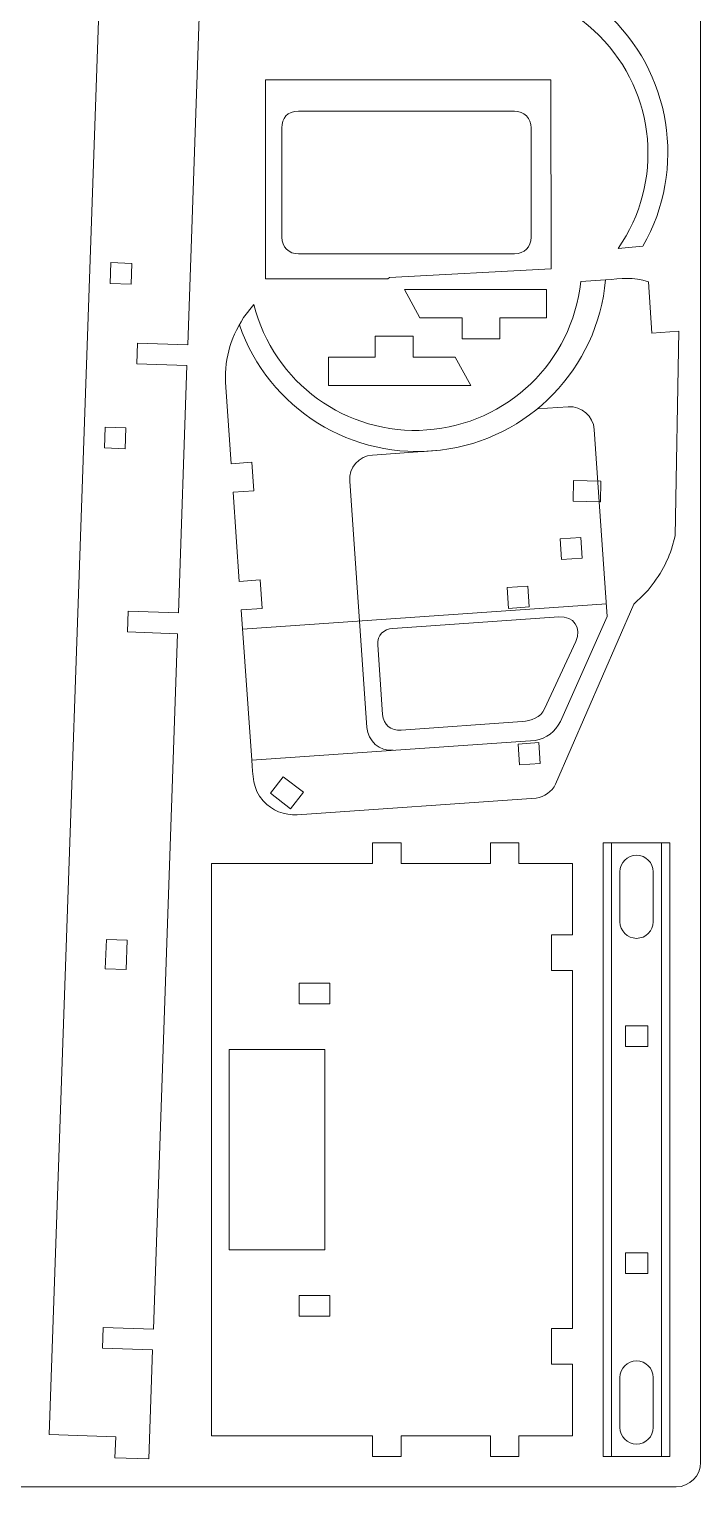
# Model space of a CAD drawing. Header units: centimetres. Extents: x -47.2 to 47.8, y -16.6 to 12.4.
# Drawn here: x -36.46 to -28.31, y -16.6 to 1.28 of the extents above; entities that cross this region are included whole.
import ezdxf

# ---------------------------------------------------------------- set-up
doc = ezdxf.new("R2010")
doc.units = ezdxf.units.CM
doc.header["$MEASUREMENT"] = 0
doc.layers.add('Camada 1', color=7, linetype='Continuous')

msp = doc.modelspace()

# ---------------------------------------------------------------- linework, layer by layer
at = {"layer": 'Camada 1', "color": 6, "lineweight": 9}
msp.add_open_spline([(-46.9276, 12.40298), (-46.9276, 12.40298), (-28.5276, 12.40298), (-28.5276, 12.40298), (-28.5276, 12.40298), (-28.3626, 12.40298), (-28.2276, 12.26798), (-28.2276, 12.10298), (-28.2276, 12.10298), (-28.2276, 12.10298), (-28.2276, -16.29702), (-28.2276, -16.29702), (-28.2276, -16.29702), (-28.2276, -16.46202), (-28.3626, -16.59702), (-28.5276, -16.59702), (-28.5276, -16.59702), (-28.5276, -16.59702), (-46.9276, -16.59702), (-46.9276, -16.59702), (-46.9276, -16.59702), (-47.0926, -16.59702), (-47.2276, -16.46202), (-47.2276, -16.29702), (-47.2276, -16.29702), (-47.2276, -16.29702), (-47.2276, 12.10298), (-47.2276, 12.10298), (-47.2276, 12.10298), (-47.2276, 12.26798), (-47.0926, 12.40298), (-46.9276, 12.40298)], degree=3, knots=[0, 0, 0, 0, 0.11111111, 0.11111111, 0.11111111, 0.11111111, 0.22222222, 0.22222222, 0.22222222, 0.22222222, 0.33333333, 0.33333333, 0.33333333, 0.33333333, 0.44444444, 0.44444444, 0.44444444, 0.44444444, 0.55555556, 0.55555556, 0.55555556, 0.55555556, 0.66666667, 0.66666667, 0.66666667, 0.66666667, 0.77777778, 0.77777778, 0.77777778, 0.77777778, 1, 1, 1, 1], dxfattribs=at)
at = {"layer": 'Camada 1', "color": 250, "lineweight": 9}
for points, knots in [([(-34.48496, 5.2506), (-34.48496, 5.2506), (-34.4102, 5.85392), (-34.4102, 5.85392), (-34.4102, 5.85392), (-34.4102, 5.85392), (-34.67651, 5.88403), (-34.67651, 5.88403), (-34.67651, 5.88403), (-34.67651, 5.88403), (-35.4918, 4.81414), (-35.4918, 4.81414), (-35.4918, 4.81414), (-35.4918, 4.81414), (-35.6998, 4.82141), (-35.6998, 4.82141), (-35.6998, 4.82141), (-35.6998, 4.82141), (-35.71315, 4.43913), (-35.71315, 4.43913), (-35.71315, 4.43913), (-35.71315, 4.43913), (-35.92117, 4.44639), (-35.92117, 4.44639), (-35.92117, 4.44639), (-35.92117, 4.44639), (-35.93452, 4.06412), (-35.93452, 4.06412), (-35.93452, 4.06412), (-35.93452, 4.06412), (-36.14253, 4.07138), (-36.14253, 4.07138), (-36.14253, 4.07138), (-36.14253, 4.07138), (-36.15588, 3.68911), (-36.15588, 3.68911), (-36.15588, 3.68911), (-36.15588, 3.68911), (-36.36388, 3.69638), (-36.36388, 3.69638), (-36.36388, 3.69638), (-36.36388, 3.69638), (-36.37723, 3.3141), (-36.37723, 3.3141), (-36.37723, 3.3141), (-36.37723, 3.3141), (-35.15396, 3.27137), (-35.15396, 3.27137), (-35.15396, 3.27137), (-35.15396, 3.27137), (-35.16286, 3.01653), (-35.16286, 3.01653), (-35.16286, 3.01653), (-35.16286, 3.01653), (-36.38613, 3.05924), (-36.38613, 3.05924), (-36.38613, 3.05924), (-36.38613, 3.05924), (-36.39681, 2.75342), (-36.39681, 2.75342), (-36.39681, 2.75342), (-36.39681, 2.75342), (-36.1888, 2.74616), (-36.1888, 2.74616), (-36.1888, 2.74616), (-36.1888, 2.74616), (-36.19948, 2.44033), (-36.19948, 2.44033), (-36.19948, 2.44033), (-36.19948, 2.44033), (-35.99146, 2.43307), (-35.99146, 2.43307), (-35.99146, 2.43307), (-35.99146, 2.43307), (-36.00214, 2.12725), (-36.00214, 2.12725), (-36.00214, 2.12725), (-36.00214, 2.12725), (-35.79413, 2.11998), (-35.79413, 2.11998), (-35.79413, 2.11998), (-35.79413, 2.11998), (-35.81549, 1.50834), (-35.81549, 1.50834), (-35.81549, 1.50834), (-35.81549, 1.50834), (-35.60747, 1.50108), (-35.60747, 1.50108), (-35.60747, 1.50108), (-35.60747, 1.50108), (-36.21699, -15.95605), (-36.21699, -15.95605), (-36.21699, -15.95605), (-36.21699, -15.95605), (-35.40148, -15.98452), (-35.40148, -15.98452), (-35.40148, -15.98452), (-35.40148, -15.98452), (-35.41038, -16.23937), (-35.41038, -16.23937), (-35.41038, -16.23937), (-35.41038, -16.23937), (-34.99551, -16.25385), (-34.99551, -16.25385), (-34.99551, -16.25385), (-34.99551, -16.25385), (-34.94889, -14.91843), (-34.94889, -14.91843), (-34.94889, -14.91843), (-34.94889, -14.91843), (-35.56525, -14.89691), (-35.56525, -14.89691), (-35.56525, -14.89691), (-35.56525, -14.89691), (-35.55635, -14.64206), (-35.55635, -14.64206), (-35.55635, -14.64206), (-35.55635, -14.64206), (-34.93999, -14.66357), (-34.93999, -14.66357), (-34.93999, -14.66357), (-34.93999, -14.66357), (-34.64215, -6.13352), (-34.64215, -6.13352), (-34.64215, -6.13352), (-34.64215, -6.13352), (-35.25853, -6.11201), (-35.25853, -6.11201), (-35.25853, -6.11201), (-35.25853, -6.11201), (-35.24963, -5.85715), (-35.24963, -5.85715), (-35.24963, -5.85715), (-35.24963, -5.85715), (-34.63326, -5.87866), (-34.63326, -5.87866), (-34.63326, -5.87866), (-34.63326, -5.87866), (-34.52732, -2.84424), (-34.52732, -2.84424), (-34.52732, -2.84424), (-34.52732, -2.84424), (-35.14368, -2.82272), (-35.14368, -2.82272), (-35.14368, -2.82272), (-35.14368, -2.82272), (-35.13478, -2.56787), (-35.13478, -2.56787), (-35.13478, -2.56787), (-35.13478, -2.56787), (-34.51842, -2.58939), (-34.51842, -2.58939), (-34.51842, -2.58939), (-34.51842, -2.58939), (-34.36954, 1.67403), (-34.36954, 1.67403), (-34.36954, 1.67403), (-34.36954, 1.67403), (-34.1147, 1.66513), (-34.1147, 1.66513), (-34.1147, 1.66513), (-34.1147, 1.66513), (-34.1058, 1.91999), (-34.1058, 1.91999), (-34.1058, 1.91999), (-34.1058, 1.91999), (-34.36065, 1.92889), (-34.36065, 1.92889), (-34.36065, 1.92889), (-34.36065, 1.92889), (-34.28018, 4.23379), (-34.28018, 4.23379), (-34.28018, 4.23379), (-34.28018, 4.23379), (-34.23189, 5.2193), (-34.23189, 5.2193), (-34.23189, 5.2193), (-34.23189, 5.2193), (-34.48496, 5.2506), (-34.48496, 5.2506)], [0, 0, 0, 0, 0.02173913, 0.02173913, 0.02173913, 0.02173913, 0.04347826, 0.04347826, 0.04347826, 0.04347826, 0.06521739, 0.06521739, 0.06521739, 0.06521739, 0.08695652, 0.08695652, 0.08695652, 0.08695652, 0.10869565, 0.10869565, 0.10869565, 0.10869565, 0.13043478, 0.13043478, 0.13043478, 0.13043478, 0.15217391, 0.15217391, 0.15217391, 0.15217391, 0.17391304, 0.17391304, 0.17391304, 0.17391304, 0.19565217, 0.19565217, 0.19565217, 0.19565217, 0.2173913, 0.2173913, 0.2173913, 0.2173913, 0.23913043, 0.23913043, 0.23913043, 0.23913043, 0.26086957, 0.26086957, 0.26086957, 0.26086957, 0.2826087, 0.2826087, 0.2826087, 0.2826087, 0.30434783, 0.30434783, 0.30434783, 0.30434783, 0.32608696, 0.32608696, 0.32608696, 0.32608696, 0.34782609, 0.34782609, 0.34782609, 0.34782609, 0.36956522, 0.36956522, 0.36956522, 0.36956522, 0.39130435, 0.39130435, 0.39130435, 0.39130435, 0.41304348, 0.41304348, 0.41304348, 0.41304348, 0.43478261, 0.43478261, 0.43478261, 0.43478261, 0.45652174, 0.45652174, 0.45652174, 0.45652174, 0.47826087, 0.47826087, 0.47826087, 0.47826087, 0.5, 0.5, 0.5, 0.5, 0.52173913, 0.52173913, 0.52173913, 0.52173913, 0.54347826, 0.54347826, 0.54347826, 0.54347826, 0.56521739, 0.56521739, 0.56521739, 0.56521739, 0.58695652, 0.58695652, 0.58695652, 0.58695652, 0.60869565, 0.60869565, 0.60869565, 0.60869565, 0.63043478, 0.63043478, 0.63043478, 0.63043478, 0.65217391, 0.65217391, 0.65217391, 0.65217391, 0.67391304, 0.67391304, 0.67391304, 0.67391304, 0.69565217, 0.69565217, 0.69565217, 0.69565217, 0.7173913, 0.7173913, 0.7173913, 0.7173913, 0.73913043, 0.73913043, 0.73913043, 0.73913043, 0.76086957, 0.76086957, 0.76086957, 0.76086957, 0.7826087, 0.7826087, 0.7826087, 0.7826087, 0.80434783, 0.80434783, 0.80434783, 0.80434783, 0.82608696, 0.82608696, 0.82608696, 0.82608696, 0.84782609, 0.84782609, 0.84782609, 0.84782609, 0.86956522, 0.86956522, 0.86956522, 0.86956522, 0.89130435, 0.89130435, 0.89130435, 0.89130435, 0.91304348, 0.91304348, 0.91304348, 0.91304348, 0.93478261, 0.93478261, 0.93478261, 0.93478261, 0.95652174, 0.95652174, 0.95652174, 0.95652174, 1, 1, 1, 1]), ([(-32.0821, 1.43251), (-31.27081, 1.9984), (-30.17053, 1.90114), (-29.4711, 1.2017), (-29.4711, 1.2017), (-28.77167, 0.50227), (-28.6744, -0.59801), (-29.24029, -1.4093), (-29.24029, -1.4093), (-29.24029, -1.4093), (-28.93575, -1.37939), (-28.93575, -1.37939), (-28.93575, -1.37939), (-28.39389, -0.43358), (-28.58528, 0.76209), (-29.39527, 1.49153), (-29.39527, 1.49153), (-30.20526, 2.22097), (-31.41439, 2.2865), (-32.29848, 1.64889), (-32.29848, 1.64889), (-32.29848, 1.64889), (-32.0821, 1.43251), (-32.0821, 1.43251)], [0, 0, 0, 0, 0.14285714, 0.14285714, 0.14285714, 0.14285714, 0.28571429, 0.28571429, 0.28571429, 0.28571429, 0.42857143, 0.42857143, 0.42857143, 0.42857143, 0.57142857, 0.57142857, 0.57142857, 0.57142857, 0.71428571, 0.71428571, 0.71428571, 0.71428571, 1, 1, 1, 1]), ([(-33.56475, -1.78156), (-33.56475, -1.78156), (-33.56474, 0.65902), (-33.56474, 0.65902), (-33.56474, 0.65902), (-33.56474, 0.65902), (-30.06449, 0.659), (-30.06449, 0.659), (-30.06449, 0.659), (-30.06449, 0.659), (-30.06152, -1.65672), (-30.06152, -1.65672), (-30.06152, -1.65672), (-30.06152, -1.65672), (-32.04233, -1.76594), (-32.04233, -1.76594), (-32.04233, -1.76594), (-32.04233, -1.76594), (-32.06599, -1.7815), (-32.06599, -1.7815), (-32.06599, -1.7815), (-32.06599, -1.7815), (-33.56475, -1.78156), (-33.56475, -1.78156)], [0, 0, 0, 0, 0.14285714, 0.14285714, 0.14285714, 0.14285714, 0.28571429, 0.28571429, 0.28571429, 0.28571429, 0.42857143, 0.42857143, 0.42857143, 0.42857143, 0.57142857, 0.57142857, 0.57142857, 0.57142857, 0.71428571, 0.71428571, 0.71428571, 0.71428571, 1, 1, 1, 1]), ([(-33.8328, -2.25654), (-34.00746, -2.52991), (-34.07181, -2.78648), (-34.05224, -3.10984), (-34.05224, -3.10984), (-34.05224, -3.10984), (-33.98658, -4.04886), (-33.98658, -4.04886), (-33.98658, -4.04886), (-33.98658, -4.04886), (-33.73219, -4.03108), (-33.73219, -4.03108), (-33.73219, -4.03108), (-33.73219, -4.03108), (-33.70775, -4.38066), (-33.70775, -4.38066), (-33.70775, -4.38066), (-33.70775, -4.38066), (-33.96214, -4.39845), (-33.96214, -4.39845), (-33.96214, -4.39845), (-33.96214, -4.39845), (-33.8857, -5.49156), (-33.8857, -5.49156), (-33.8857, -5.49156), (-33.8857, -5.49156), (-33.63131, -5.47376), (-33.63131, -5.47376), (-33.63131, -5.47376), (-33.63131, -5.47376), (-33.60686, -5.82336), (-33.60686, -5.82336), (-33.60686, -5.82336), (-33.60686, -5.82336), (-33.86125, -5.84115), (-33.86125, -5.84115), (-33.86125, -5.84115), (-33.86125, -5.84115), (-33.73236, -7.6842), (-33.73236, -7.6842), (-33.73236, -7.6842), (-33.71903, -7.87493), (-33.72719, -8.03053), (-33.5918, -8.18359), (-33.5918, -8.18359), (-33.48417, -8.30525), (-33.33537, -8.36038), (-33.17424, -8.35441), (-33.17424, -8.35441), (-33.17424, -8.35441), (-30.24636, -8.14967), (-30.24636, -8.14967), (-30.24636, -8.14967), (-30.14368, -8.1368), (-30.05216, -8.07202), (-30.00587, -7.97947), (-30.00587, -7.97947), (-30.00587, -7.97947), (-29.04871, -5.77043), (-29.04871, -5.77043), (-29.04871, -5.77043), (-29.04871, -5.77043), (-28.92688, -5.65749), (-28.92688, -5.65749), (-28.92688, -5.65749), (-28.78037, -5.50581), (-28.65124, -5.2942), (-28.58335, -5.09454), (-28.58335, -5.09454), (-28.58335, -5.09454), (-28.53861, -4.93455), (-28.53861, -4.93455), (-28.53861, -4.93455), (-28.53861, -4.93455), (-28.4939, -2.42373), (-28.4939, -2.42373), (-28.4939, -2.42373), (-28.4939, -2.42373), (-28.82428, -2.44683), (-28.82428, -2.44683), (-28.82428, -2.44683), (-28.82428, -2.44683), (-28.86815, -1.81938), (-28.86815, -1.81938), (-28.86815, -1.81938), (-29.05456, -1.7508), (-29.1998, -1.78054), (-29.39323, -1.79407), (-29.39323, -1.79407), (-29.39323, -1.79407), (-29.69849, -1.81542), (-29.69849, -1.81542), (-29.69849, -1.81542), (-29.80367, -2.79897), (-30.59891, -3.56554), (-31.58565, -3.63454), (-31.58565, -3.63454), (-32.5724, -3.70354), (-33.4666, -3.05509), (-33.70762, -2.09576), (-33.70762, -2.09576), (-33.70762, -2.09576), (-33.8328, -2.25654), (-33.8328, -2.25654)], [0, 0, 0, 0, 0.03703704, 0.03703704, 0.03703704, 0.03703704, 0.07407407, 0.07407407, 0.07407407, 0.07407407, 0.11111111, 0.11111111, 0.11111111, 0.11111111, 0.14814815, 0.14814815, 0.14814815, 0.14814815, 0.18518519, 0.18518519, 0.18518519, 0.18518519, 0.22222222, 0.22222222, 0.22222222, 0.22222222, 0.25925926, 0.25925926, 0.25925926, 0.25925926, 0.2962963, 0.2962963, 0.2962963, 0.2962963, 0.33333333, 0.33333333, 0.33333333, 0.33333333, 0.37037037, 0.37037037, 0.37037037, 0.37037037, 0.40740741, 0.40740741, 0.40740741, 0.40740741, 0.44444444, 0.44444444, 0.44444444, 0.44444444, 0.48148148, 0.48148148, 0.48148148, 0.48148148, 0.51851852, 0.51851852, 0.51851852, 0.51851852, 0.55555556, 0.55555556, 0.55555556, 0.55555556, 0.59259259, 0.59259259, 0.59259259, 0.59259259, 0.62962963, 0.62962963, 0.62962963, 0.62962963, 0.66666667, 0.66666667, 0.66666667, 0.66666667, 0.7037037, 0.7037037, 0.7037037, 0.7037037, 0.74074074, 0.74074074, 0.74074074, 0.74074074, 0.77777778, 0.77777778, 0.77777778, 0.77777778, 0.81481481, 0.81481481, 0.81481481, 0.81481481, 0.85185185, 0.85185185, 0.85185185, 0.85185185, 0.88888889, 0.88888889, 0.88888889, 0.88888889, 0.92592593, 0.92592593, 0.92592593, 0.92592593, 1, 1, 1, 1]), ([(-30.68946, -2.26074), (-30.68946, -2.26074), (-30.11604, -2.26074), (-30.11604, -2.26074), (-30.11604, -2.26074), (-30.11604, -2.26074), (-30.11605, -1.9135), (-30.11605, -1.9135), (-30.11605, -1.9135), (-30.11605, -1.9135), (-31.85993, -1.9135), (-31.85993, -1.9135), (-31.85993, -1.9135), (-31.85993, -1.9135), (-31.6709, -2.25788), (-31.6709, -2.25788), (-31.6709, -2.25788), (-31.6709, -2.25788), (-31.6709, -2.26075), (-31.6709, -2.26075), (-31.6709, -2.26075), (-31.6709, -2.26075), (-31.15262, -2.26074), (-31.15262, -2.26074), (-31.15262, -2.26074), (-31.15262, -2.26074), (-31.15262, -2.51575), (-31.15262, -2.51575), (-31.15262, -2.51575), (-31.15262, -2.51575), (-30.68946, -2.51575), (-30.68946, -2.51575), (-30.68946, -2.51575), (-30.68946, -2.51575), (-30.68946, -2.26074), (-30.68946, -2.26074)], [0, 0, 0, 0, 0.1, 0.1, 0.1, 0.1, 0.2, 0.2, 0.2, 0.2, 0.3, 0.3, 0.3, 0.3, 0.4, 0.4, 0.4, 0.4, 0.5, 0.5, 0.5, 0.5, 0.6, 0.6, 0.6, 0.6, 0.7, 0.7, 0.7, 0.7, 0.8, 0.8, 0.8, 0.8, 1, 1, 1, 1]), ([(-32.21785, -2.74001), (-32.21785, -2.74001), (-32.79127, -2.74001), (-32.79127, -2.74001), (-32.79127, -2.74001), (-32.79127, -2.74001), (-32.79126, -3.08725), (-32.79126, -3.08725), (-32.79126, -3.08725), (-32.79126, -3.08725), (-31.04738, -3.08725), (-31.04738, -3.08725), (-31.04738, -3.08725), (-31.04738, -3.08725), (-31.23641, -2.74287), (-31.23641, -2.74287), (-31.23641, -2.74287), (-31.23641, -2.74287), (-31.23641, -2.74), (-31.23641, -2.74), (-31.23641, -2.74), (-31.23641, -2.74), (-31.75469, -2.74001), (-31.75469, -2.74001), (-31.75469, -2.74001), (-31.75469, -2.74001), (-31.75469, -2.485), (-31.75469, -2.485), (-31.75469, -2.485), (-31.75469, -2.485), (-32.21785, -2.485), (-32.21785, -2.485), (-32.21785, -2.485), (-32.21785, -2.485), (-32.21785, -2.74001), (-32.21785, -2.74001)], [0, 0, 0, 0, 0.1, 0.1, 0.1, 0.1, 0.2, 0.2, 0.2, 0.2, 0.3, 0.3, 0.3, 0.3, 0.4, 0.4, 0.4, 0.4, 0.5, 0.5, 0.5, 0.5, 0.6, 0.6, 0.6, 0.6, 0.7, 0.7, 0.7, 0.7, 0.8, 0.8, 0.8, 0.8, 1, 1, 1, 1]), ([(-30.05468, -10.26408), (-30.05468, -10.26408), (-29.79967, -10.26408), (-29.79967, -10.26408), (-29.79967, -10.26408), (-29.79967, -10.26408), (-29.79967, -14.65378), (-29.79967, -14.65378), (-29.79967, -14.65378), (-29.79967, -14.65378), (-30.05468, -14.65378), (-30.05468, -14.65378), (-30.05468, -14.65378), (-30.05468, -14.65378), (-30.05468, -15.09276), (-30.05468, -15.09276), (-30.05468, -15.09276), (-30.05468, -15.09276), (-29.79967, -15.09276), (-29.79967, -15.09276), (-29.79967, -15.09276), (-29.79967, -15.09276), (-29.79967, -15.9707), (-29.79967, -15.9707), (-29.79967, -15.9707), (-29.79967, -15.9707), (-30.45613, -15.9707), (-30.45613, -15.9707), (-30.45613, -15.9707), (-30.45613, -15.9707), (-30.45613, -16.22571), (-30.45613, -16.22571), (-30.45613, -16.22571), (-30.45613, -16.22571), (-30.80658, -16.22571), (-30.80658, -16.22571), (-30.80658, -16.22571), (-30.80658, -16.22571), (-30.80658, -15.9707), (-30.80658, -15.9707), (-30.80658, -15.9707), (-30.80658, -15.9707), (-31.90235, -15.9707), (-31.90235, -15.9707), (-31.90235, -15.9707), (-31.90235, -15.9707), (-31.90235, -16.22571), (-31.90235, -16.22571), (-31.90235, -16.22571), (-31.90235, -16.22571), (-32.25279, -16.22571), (-32.25279, -16.22571), (-32.25279, -16.22571), (-32.25279, -16.22571), (-32.25279, -15.9707), (-32.25279, -15.9707), (-32.25279, -15.9707), (-32.25279, -15.9707), (-34.22661, -15.9707), (-34.22661, -15.9707), (-34.22661, -15.9707), (-34.22661, -15.9707), (-34.22661, -8.95185), (-34.22661, -8.95185), (-34.22661, -8.95185), (-34.22661, -8.95185), (-32.25279, -8.95185), (-32.25279, -8.95185), (-32.25279, -8.95185), (-32.25279, -8.95185), (-32.25279, -8.69684), (-32.25279, -8.69684), (-32.25279, -8.69684), (-32.25279, -8.69684), (-31.90235, -8.69684), (-31.90235, -8.69684), (-31.90235, -8.69684), (-31.90235, -8.69684), (-31.90235, -8.95185), (-31.90235, -8.95185), (-31.90235, -8.95185), (-31.90235, -8.95185), (-30.80658, -8.95185), (-30.80658, -8.95185), (-30.80658, -8.95185), (-30.80658, -8.95185), (-30.80658, -8.69684), (-30.80658, -8.69684), (-30.80658, -8.69684), (-30.80658, -8.69684), (-30.45613, -8.69684), (-30.45613, -8.69684), (-30.45613, -8.69684), (-30.45613, -8.69684), (-30.45613, -8.95185), (-30.45613, -8.95185), (-30.45613, -8.95185), (-30.45613, -8.95185), (-29.79967, -8.95185), (-29.79967, -8.95185), (-29.79967, -8.95185), (-29.79967, -8.95185), (-29.79967, -9.82511), (-29.79967, -9.82511), (-29.79967, -9.82511), (-29.79967, -9.82511), (-30.05468, -9.82511), (-30.05468, -9.82511), (-30.05468, -9.82511), (-30.05468, -9.82511), (-30.05468, -10.26408), (-30.05468, -10.26408)], [0, 0, 0, 0, 0.03448276, 0.03448276, 0.03448276, 0.03448276, 0.06896552, 0.06896552, 0.06896552, 0.06896552, 0.10344828, 0.10344828, 0.10344828, 0.10344828, 0.13793103, 0.13793103, 0.13793103, 0.13793103, 0.17241379, 0.17241379, 0.17241379, 0.17241379, 0.20689655, 0.20689655, 0.20689655, 0.20689655, 0.24137931, 0.24137931, 0.24137931, 0.24137931, 0.27586207, 0.27586207, 0.27586207, 0.27586207, 0.31034483, 0.31034483, 0.31034483, 0.31034483, 0.34482759, 0.34482759, 0.34482759, 0.34482759, 0.37931034, 0.37931034, 0.37931034, 0.37931034, 0.4137931, 0.4137931, 0.4137931, 0.4137931, 0.44827586, 0.44827586, 0.44827586, 0.44827586, 0.48275862, 0.48275862, 0.48275862, 0.48275862, 0.51724138, 0.51724138, 0.51724138, 0.51724138, 0.55172414, 0.55172414, 0.55172414, 0.55172414, 0.5862069, 0.5862069, 0.5862069, 0.5862069, 0.62068966, 0.62068966, 0.62068966, 0.62068966, 0.65517241, 0.65517241, 0.65517241, 0.65517241, 0.68965517, 0.68965517, 0.68965517, 0.68965517, 0.72413793, 0.72413793, 0.72413793, 0.72413793, 0.75862069, 0.75862069, 0.75862069, 0.75862069, 0.79310345, 0.79310345, 0.79310345, 0.79310345, 0.82758621, 0.82758621, 0.82758621, 0.82758621, 0.86206897, 0.86206897, 0.86206897, 0.86206897, 0.89655172, 0.89655172, 0.89655172, 0.89655172, 0.93103448, 0.93103448, 0.93103448, 0.93103448, 1, 1, 1, 1]), ([(-28.60509, -8.69643), (-28.60509, -8.69643), (-29.4212, -8.69643), (-29.4212, -8.69643), (-29.4212, -8.69643), (-29.4212, -8.69643), (-29.4212, -16.22611), (-29.4212, -16.22611), (-29.4212, -16.22611), (-29.4212, -16.22611), (-28.60509, -16.22611), (-28.60509, -16.22611), (-28.60509, -16.22611), (-28.60509, -16.22611), (-28.60509, -8.69643), (-28.60509, -8.69643)], [0, 0, 0, 0, 0.2, 0.2, 0.2, 0.2, 0.4, 0.4, 0.4, 0.4, 0.6, 0.6, 0.6, 0.6, 1, 1, 1, 1])]:
    msp.add_open_spline(points, degree=3, knots=knots, dxfattribs=at)
at = {"layer": 'Camada 1', "color": 114, "lineweight": 9}
for points, knots in [([(-33.15962, 0.2743), (-33.15962, 0.2743), (-30.51113, 0.27446), (-30.51113, 0.27446), (-30.51113, 0.27446), (-30.39312, 0.27447), (-30.30708, 0.18852), (-30.30695, 0.07052), (-30.30695, 0.07052), (-30.30695, 0.07052), (-30.30545, -1.271), (-30.30545, -1.271), (-30.30545, -1.271), (-30.30532, -1.38898), (-30.39118, -1.47496), (-30.50917, -1.47496), (-30.50917, -1.47496), (-30.50917, -1.47496), (-33.15962, -1.47511), (-33.15962, -1.47511), (-33.15962, -1.47511), (-33.2776, -1.47511), (-33.36358, -1.38915), (-33.36357, -1.27117), (-33.36357, -1.27117), (-33.36357, -1.27117), (-33.36357, 0.07035), (-33.36357, 0.07035), (-33.36357, 0.07035), (-33.36355, 0.1902), (-33.29704, 0.2743), (-33.15962, 0.2743)], [0, 0, 0, 0, 0.11111111, 0.11111111, 0.11111111, 0.11111111, 0.22222222, 0.22222222, 0.22222222, 0.22222222, 0.33333333, 0.33333333, 0.33333333, 0.33333333, 0.44444444, 0.44444444, 0.44444444, 0.44444444, 0.55555556, 0.55555556, 0.55555556, 0.55555556, 0.66666667, 0.66666667, 0.66666667, 0.66666667, 0.77777778, 0.77777778, 0.77777778, 0.77777778, 1, 1, 1, 1]), ([(-35.46886, -1.83709), (-35.46886, -1.83709), (-35.21401, -1.84599), (-35.21401, -1.84599), (-35.21401, -1.84599), (-35.21401, -1.84599), (-35.20512, -1.59114), (-35.20512, -1.59114), (-35.20512, -1.59114), (-35.20512, -1.59114), (-35.45996, -1.58225), (-35.45996, -1.58225), (-35.45996, -1.58225), (-35.45996, -1.58225), (-35.46886, -1.83709), (-35.46886, -1.83709)], [0, 0, 0, 0, 0.2, 0.2, 0.2, 0.2, 0.4, 0.4, 0.4, 0.4, 0.6, 0.6, 0.6, 0.6, 1, 1, 1, 1]), ([(-35.53934, -3.85552), (-35.53934, -3.85552), (-35.53044, -3.60067), (-35.53044, -3.60067), (-35.53044, -3.60067), (-35.53044, -3.60067), (-35.27558, -3.60957), (-35.27558, -3.60957), (-35.27558, -3.60957), (-35.27558, -3.60957), (-35.28448, -3.86442), (-35.28448, -3.86442), (-35.28448, -3.86442), (-35.28448, -3.86442), (-35.53934, -3.85552), (-35.53934, -3.85552)], [0, 0, 0, 0, 0.2, 0.2, 0.2, 0.2, 0.4, 0.4, 0.4, 0.4, 0.6, 0.6, 0.6, 0.6, 1, 1, 1, 1]), ([(-29.7854, -4.25446), (-29.7854, -4.25446), (-29.79006, -4.50944), (-29.79006, -4.50944), (-29.79006, -4.50944), (-29.79006, -4.50944), (-29.471, -4.51531), (-29.471, -4.51531), (-29.471, -4.51531), (-29.471, -4.51531), (-29.45633, -4.51559), (-29.45633, -4.51559), (-29.45633, -4.51559), (-29.45633, -4.51559), (-29.45165, -4.26062), (-29.45165, -4.26062), (-29.45165, -4.26062), (-29.45165, -4.26062), (-29.7854, -4.25446), (-29.7854, -4.25446)], [0, 0, 0, 0, 0.16666667, 0.16666667, 0.16666667, 0.16666667, 0.33333333, 0.33333333, 0.33333333, 0.33333333, 0.5, 0.5, 0.5, 0.5, 0.66666667, 0.66666667, 0.66666667, 0.66666667, 1, 1, 1, 1]), ([(-29.93357, -5.22442), (-29.93357, -5.22442), (-29.95135, -4.97004), (-29.95135, -4.97004), (-29.95135, -4.97004), (-29.95135, -4.97004), (-29.69697, -4.95225), (-29.69697, -4.95225), (-29.69697, -4.95225), (-29.69697, -4.95225), (-29.67918, -5.20664), (-29.67918, -5.20664), (-29.67918, -5.20664), (-29.67918, -5.20664), (-29.93357, -5.22442), (-29.93357, -5.22442)], [0, 0, 0, 0, 0.2, 0.2, 0.2, 0.2, 0.4, 0.4, 0.4, 0.4, 0.6, 0.6, 0.6, 0.6, 1, 1, 1, 1]), ([(-30.60131, -5.56834), (-30.60131, -5.56834), (-30.58352, -5.82273), (-30.58352, -5.82273), (-30.58352, -5.82273), (-30.58352, -5.82273), (-30.32913, -5.80494), (-30.32913, -5.80494), (-30.32913, -5.80494), (-30.32913, -5.80494), (-30.34692, -5.55055), (-30.34692, -5.55055), (-30.34692, -5.55055), (-30.34692, -5.55055), (-30.60131, -5.56834), (-30.60131, -5.56834)], [0, 0, 0, 0, 0.2, 0.2, 0.2, 0.2, 0.4, 0.4, 0.4, 0.4, 0.6, 0.6, 0.6, 0.6, 1, 1, 1, 1]), ([(-30.41559, -7.2119), (-30.41559, -7.2119), (-31.90121, -7.31579), (-31.90121, -7.31579), (-31.90121, -7.31579), (-32.02629, -7.32453), (-32.11919, -7.25249), (-32.12804, -7.12591), (-32.12804, -7.12591), (-32.12804, -7.12591), (-32.18781, -6.27117), (-32.18781, -6.27117), (-32.18781, -6.27117), (-32.19628, -6.14997), (-32.11689, -6.07665), (-32.00126, -6.06857), (-32.00126, -6.06857), (-32.00126, -6.06857), (-29.96618, -5.92626), (-29.96618, -5.92626), (-29.96618, -5.92626), (-29.78281, -5.91344), (-29.68153, -6.06239), (-29.75872, -6.22925), (-29.75872, -6.22925), (-29.75872, -6.22925), (-30.14086, -7.05533), (-30.14086, -7.05533), (-30.14086, -7.05533), (-30.18865, -7.15864), (-30.3072, -7.20432), (-30.41559, -7.2119)], [0, 0, 0, 0, 0.11111111, 0.11111111, 0.11111111, 0.11111111, 0.22222222, 0.22222222, 0.22222222, 0.22222222, 0.33333333, 0.33333333, 0.33333333, 0.33333333, 0.44444444, 0.44444444, 0.44444444, 0.44444444, 0.55555556, 0.55555556, 0.55555556, 0.55555556, 0.66666667, 0.66666667, 0.66666667, 0.66666667, 0.77777778, 0.77777778, 0.77777778, 0.77777778, 1, 1, 1, 1]), ([(-30.46714, -7.48706), (-30.46714, -7.48706), (-30.44935, -7.74144), (-30.44935, -7.74144), (-30.44935, -7.74144), (-30.44935, -7.74144), (-30.19497, -7.72365), (-30.19497, -7.72365), (-30.19497, -7.72365), (-30.19497, -7.72365), (-30.21275, -7.46927), (-30.21275, -7.46927), (-30.21275, -7.46927), (-30.21275, -7.46927), (-30.46714, -7.48706), (-30.46714, -7.48706)], [0, 0, 0, 0, 0.2, 0.2, 0.2, 0.2, 0.4, 0.4, 0.4, 0.4, 0.6, 0.6, 0.6, 0.6, 1, 1, 1, 1]), ([(-33.50222, -8.08934), (-33.50222, -8.08934), (-33.34604, -7.88775), (-33.34604, -7.88775), (-33.34604, -7.88775), (-33.34604, -7.88775), (-33.09979, -8.07855), (-33.09979, -8.07855), (-33.09979, -8.07855), (-33.09979, -8.07855), (-33.25598, -8.28013), (-33.25598, -8.28013), (-33.25598, -8.28013), (-33.25598, -8.28013), (-33.50222, -8.08934), (-33.50222, -8.08934)], [0, 0, 0, 0, 0.2, 0.2, 0.2, 0.2, 0.4, 0.4, 0.4, 0.4, 0.6, 0.6, 0.6, 0.6, 1, 1, 1, 1]), ([(-35.26173, -9.8914), (-35.26173, -9.8914), (-35.27436, -10.25329), (-35.27436, -10.25329), (-35.27436, -10.25329), (-35.27436, -10.25329), (-35.52921, -10.24439), (-35.52921, -10.24439), (-35.52921, -10.24439), (-35.52921, -10.24439), (-35.51657, -9.8825), (-35.51657, -9.8825), (-35.51657, -9.8825), (-35.51657, -9.8825), (-35.26173, -9.8914), (-35.26173, -9.8914)], [0, 0, 0, 0, 0.2, 0.2, 0.2, 0.2, 0.4, 0.4, 0.4, 0.4, 0.6, 0.6, 0.6, 0.6, 1, 1, 1, 1]), ([(-33.15272, -10.67368), (-33.15272, -10.67368), (-33.15272, -10.41867), (-33.15272, -10.41867), (-33.15272, -10.41867), (-33.15272, -10.41867), (-32.77532, -10.41867), (-32.77532, -10.41867), (-32.77532, -10.41867), (-32.77532, -10.41867), (-32.77532, -10.67368), (-32.77532, -10.67368), (-32.77532, -10.67368), (-32.77532, -10.67368), (-33.15272, -10.67368), (-33.15272, -10.67368)], [0, 0, 0, 0, 0.2, 0.2, 0.2, 0.2, 0.4, 0.4, 0.4, 0.4, 0.6, 0.6, 0.6, 0.6, 1, 1, 1, 1]), ([(-28.87713, -11.19577), (-28.87713, -11.19577), (-29.14917, -11.19577), (-29.14917, -11.19577), (-29.14917, -11.19577), (-29.14917, -11.19577), (-29.14917, -10.94073), (-29.14917, -10.94073), (-29.14917, -10.94073), (-29.14917, -10.94073), (-28.87713, -10.94073), (-28.87713, -10.94073), (-28.87713, -10.94073), (-28.87713, -10.94073), (-28.87713, -11.19577), (-28.87713, -11.19577)], [0, 0, 0, 0, 0.2, 0.2, 0.2, 0.2, 0.4, 0.4, 0.4, 0.4, 0.6, 0.6, 0.6, 0.6, 1, 1, 1, 1]), ([(-32.83785, -11.23165), (-32.83785, -11.23165), (-34.01089, -11.23165), (-34.01089, -11.23165), (-34.01089, -11.23165), (-34.01089, -11.23165), (-34.01089, -13.6909), (-34.01089, -13.6909), (-34.01089, -13.6909), (-34.01089, -13.6909), (-32.83785, -13.6909), (-32.83785, -13.6909), (-32.83785, -13.6909), (-32.83785, -13.6909), (-32.83785, -11.23165), (-32.83785, -11.23165)], [0, 0, 0, 0, 0.2, 0.2, 0.2, 0.2, 0.4, 0.4, 0.4, 0.4, 0.6, 0.6, 0.6, 0.6, 1, 1, 1, 1]), ([(-29.14917, -13.72676), (-29.14917, -13.72676), (-29.14917, -13.9818), (-29.14917, -13.9818), (-29.14917, -13.9818), (-29.14917, -13.9818), (-28.87713, -13.9818), (-28.87713, -13.9818), (-28.87713, -13.9818), (-28.87713, -13.9818), (-28.87713, -13.72676), (-28.87713, -13.72676), (-28.87713, -13.72676), (-28.87713, -13.72676), (-29.14917, -13.72676), (-29.14917, -13.72676)], [0, 0, 0, 0, 0.2, 0.2, 0.2, 0.2, 0.4, 0.4, 0.4, 0.4, 0.6, 0.6, 0.6, 0.6, 1, 1, 1, 1]), ([(-33.15272, -14.50388), (-33.15272, -14.50388), (-32.77532, -14.50388), (-32.77532, -14.50388), (-32.77532, -14.50388), (-32.77532, -14.50388), (-32.77532, -14.24887), (-32.77532, -14.24887), (-32.77532, -14.24887), (-32.77532, -14.24887), (-33.15272, -14.24887), (-33.15272, -14.24887), (-33.15272, -14.24887), (-33.15272, -14.24887), (-33.15272, -14.50388), (-33.15272, -14.50388)], [0, 0, 0, 0, 0.2, 0.2, 0.2, 0.2, 0.4, 0.4, 0.4, 0.4, 0.6, 0.6, 0.6, 0.6, 1, 1, 1, 1])]:
    msp.add_open_spline(points, degree=3, knots=knots, dxfattribs=at)
at = {"layer": 'Camada 1', "color": 5, "lineweight": 9}
for points, knots in [([(-33.88485, -2.34522), (-33.52653, -3.37467), (-32.49858, -4.01466), (-31.41667, -3.88191), (-31.41667, -3.88191), (-30.33475, -3.74916), (-29.49204, -2.87961), (-29.39323, -1.79407)], [0, 0, 0, 0, 0.33333333, 0.33333333, 0.33333333, 0.33333333, 1, 1, 1, 1]), ([(-33.73236, -7.6842), (-33.73236, -7.6842), (-30.25755, -7.4412), (-30.25755, -7.4412), (-30.25755, -7.4412), (-30.11684, -7.42036), (-30.01082, -7.33437), (-29.94781, -7.20817), (-29.94781, -7.20817), (-29.94781, -7.20817), (-29.37253, -5.92345), (-29.37253, -5.92345), (-29.37253, -5.92345), (-29.37253, -5.92345), (-29.471, -4.51531), (-29.471, -4.51531), (-29.471, -4.51531), (-29.471, -4.51531), (-29.53302, -3.62851), (-29.53302, -3.62851), (-29.53302, -3.62851), (-29.54454, -3.46368), (-29.68838, -3.33864), (-29.85321, -3.35016), (-29.85321, -3.35016), (-29.85321, -3.35016), (-30.23373, -3.37677), (-30.23373, -3.37677)], [0, 0, 0, 0, 0.125, 0.125, 0.125, 0.125, 0.25, 0.25, 0.25, 0.25, 0.375, 0.375, 0.375, 0.375, 0.5, 0.5, 0.5, 0.5, 0.625, 0.625, 0.625, 0.625, 0.75, 0.75, 0.75, 0.75, 1, 1, 1, 1]), ([(-31.41667, -3.88191), (-31.41667, -3.88191), (-32.25385, -3.94205), (-32.25385, -3.94205), (-32.25385, -3.94205), (-32.41846, -3.95387), (-32.54314, -4.09757), (-32.53163, -4.2622), (-32.53163, -4.2622), (-32.53163, -4.2622), (-32.32027, -7.28471), (-32.32027, -7.28471), (-32.32027, -7.28471), (-32.30871, -7.45), (-32.16536, -7.57461), (-32.00007, -7.56305)], [0, 0, 0, 0, 0.2, 0.2, 0.2, 0.2, 0.4, 0.4, 0.4, 0.4, 0.6, 0.6, 0.6, 0.6, 1, 1, 1, 1]), ([(-29.01314, -9.86958), (-29.01314, -9.86958), (-29.01314, -9.86958), (-29.01314, -9.86958), (-29.01314, -9.86958), (-29.12537, -9.86958), (-29.21717, -9.77778), (-29.21717, -9.66555), (-29.21717, -9.66555), (-29.21717, -9.66555), (-29.21717, -9.05347), (-29.21717, -9.05347), (-29.21717, -9.05347), (-29.21717, -8.94125), (-29.12537, -8.84945), (-29.01314, -8.84945), (-29.01314, -8.84945), (-29.01314, -8.84945), (-29.01314, -8.84945), (-29.01314, -8.84945), (-29.01314, -8.84945), (-28.90093, -8.84945), (-28.80912, -8.94125), (-28.80912, -9.05347), (-28.80912, -9.05347), (-28.80912, -9.05347), (-28.80912, -9.66555), (-28.80912, -9.66555), (-28.80912, -9.66555), (-28.80912, -9.77778), (-28.90093, -9.86958), (-29.01314, -9.86958)], [0, 0, 0, 0, 0.11111111, 0.11111111, 0.11111111, 0.11111111, 0.22222222, 0.22222222, 0.22222222, 0.22222222, 0.33333333, 0.33333333, 0.33333333, 0.33333333, 0.44444444, 0.44444444, 0.44444444, 0.44444444, 0.55555556, 0.55555556, 0.55555556, 0.55555556, 0.66666667, 0.66666667, 0.66666667, 0.66666667, 0.77777778, 0.77777778, 0.77777778, 0.77777778, 1, 1, 1, 1]), ([(-29.01314, -16.07308), (-29.01314, -16.07308), (-29.01314, -16.07308), (-29.01314, -16.07308), (-29.01314, -16.07308), (-29.12537, -16.07308), (-29.21717, -15.98128), (-29.21717, -15.86905), (-29.21717, -15.86905), (-29.21717, -15.86905), (-29.21717, -15.25698), (-29.21717, -15.25698), (-29.21717, -15.25698), (-29.21717, -15.14475), (-29.12537, -15.05295), (-29.01314, -15.05295), (-29.01314, -15.05295), (-29.01314, -15.05295), (-29.01314, -15.05295), (-29.01314, -15.05295), (-29.01314, -15.05295), (-28.90093, -15.05295), (-28.80912, -15.14475), (-28.80912, -15.25698), (-28.80912, -15.25698), (-28.80912, -15.25698), (-28.80912, -15.86905), (-28.80912, -15.86905), (-28.80912, -15.86905), (-28.80912, -15.98128), (-28.90093, -16.07308), (-29.01314, -16.07308)], [0, 0, 0, 0, 0.11111111, 0.11111111, 0.11111111, 0.11111111, 0.22222222, 0.22222222, 0.22222222, 0.22222222, 0.33333333, 0.33333333, 0.33333333, 0.33333333, 0.44444444, 0.44444444, 0.44444444, 0.44444444, 0.55555556, 0.55555556, 0.55555556, 0.55555556, 0.66666667, 0.66666667, 0.66666667, 0.66666667, 0.77777778, 0.77777778, 0.77777778, 0.77777778, 1, 1, 1, 1])]:
    msp.add_open_spline(points, degree=3, knots=knots, dxfattribs=at)
for points in [[(-29.38345, -5.76731), (-29.38345, -5.76731), (-33.8446, -6.07927), (-33.8446, -6.07927)], [(-29.31919, -16.22611), (-29.31919, -16.22611), (-29.31919, -8.69643), (-29.31919, -8.69643)], [(-28.7071, -8.69643), (-28.7071, -8.69643), (-28.7071, -16.22611), (-28.7071, -16.22611)]]:
    msp.add_open_spline(points, degree=3, dxfattribs=at)

doc.saveas('drawing.dxf')
